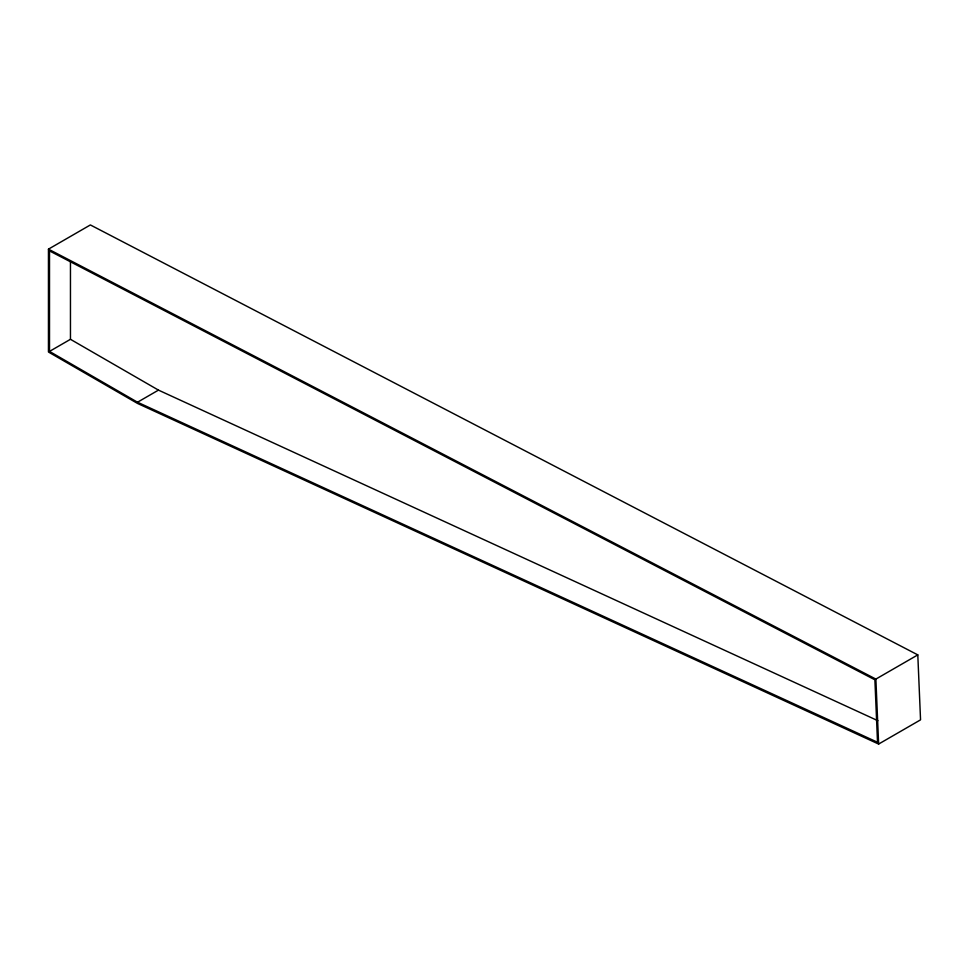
<?xml version="1.0" encoding="UTF-8"?>
<svg xmlns="http://www.w3.org/2000/svg" width="969" height="969" viewBox="0 0 969 969"><rect width="100%" height="100%" fill="white"/><g stroke="black" fill="none" stroke-linecap="round" stroke-linejoin="round"><path stroke-width="1.45" d="M48.45 249.154L90.371 224.941L917.8 654.887L920.55 719.846L878.629 744.059L137.537 403.443L48.45 352.013L48.45 249.154L875.879 679.087L917.8 654.887M49.504 351.408L137.513 402.22L877.526 742.266L874.886 679.79L49.504 250.91L49.504 351.408L70.458 339.307L158.468 390.119L877.853 720.694M137.513 402.22L158.468 390.119M875.879 679.087L878.629 744.059M70.458 261.303L70.458 339.307"/></g></svg>
